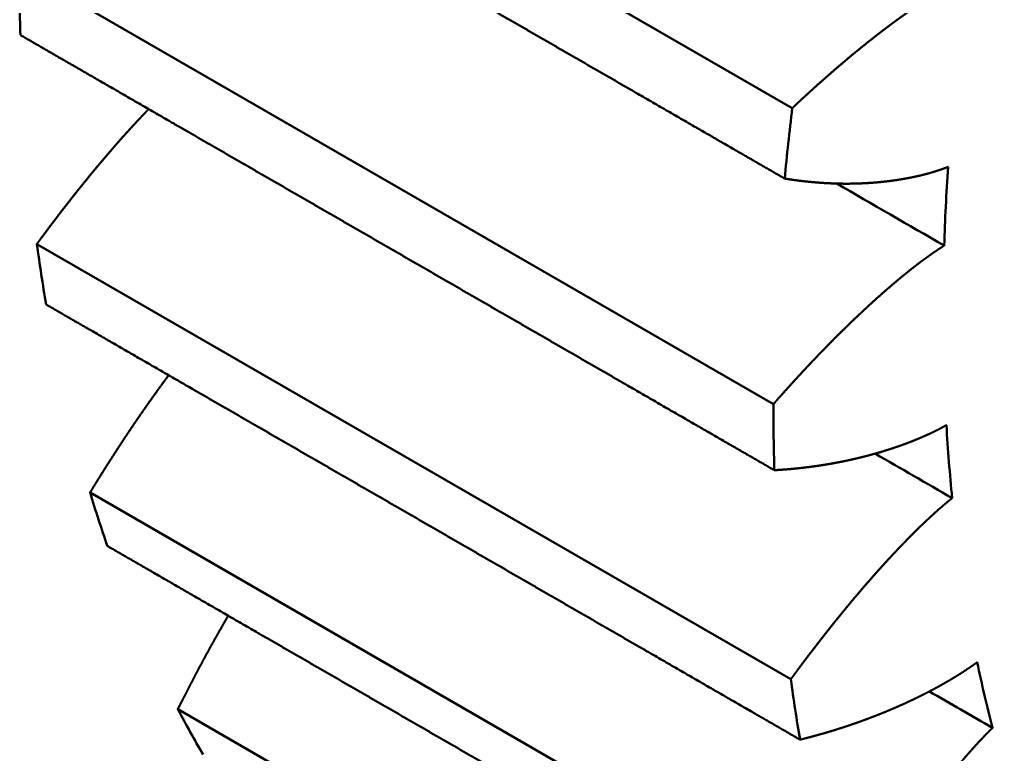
# Model space of a CAD drawing. Header units: inches. Extents: x 0.5 to 16.8, y 0.4 to 9.6.
# Drawn here: x 9.3608 to 9.4506, y 1.7788 to 1.8467 of the extents above; entities that cross this region are included whole.
import ezdxf

# ---------------------------------------------------------------- set-up
doc = ezdxf.new("R2010")
doc.units = ezdxf.units.IN
doc.header["$LTSCALE"] = 0.75
doc.header["$MEASUREMENT"] = 0
doc.layers.add('Visible', color=7, linetype='Continuous', lineweight=50)

msp = doc.modelspace()

# ---------------------------------------------------------------- linework, layer by layer
at = {"layer": 'Visible', "extrusion": (0, 0.8164965809277261, 0.5773502691896258)}
for p, q in [((9.432142910771066, 1.838526062718984, 0.6107873819669294), (9.362545786638297, 1.878707981072012, 0.5539615680700081)), ((9.43040928250139, 1.81120333732315, 0.5935905498909051), (9.36081215836862, 1.851385255676178, 0.5367647359939838)), ((9.432013159927923, 1.785796556082232, 0.5736609019349999), (9.362416035795153, 1.825978474435033, 0.5168350880385333)), ((9.43692035918821, 1.762847220428512, 0.5514232039436138), (9.36732323505544, 1.80302913878154, 0.4945973900466925)), ((9.445026291849448, 1.742844455608065, 0.5273514138416431), (9.375429167716678, 1.783026373960638, 0.4705255999447218))]:
    msp.add_line(p, q, dxfattribs=at)
at = {"layer": 'Visible', "extrusion": (0.7071067811865475, -0.4082482904638631, 0.577350269189626)}
for centre, radius, start, end in [((6.439900068802633, -3.864729084378323, 6.173170153794048), 0.221456692913201, 134.8369710462793, 136.7869133350875), ((6.439900068802277, -3.864729084378047, 6.27159535064458), 0.1993110236218092, 130.3808512903201, 132.8709400678122), ((6.439900068802209, -3.864729084378161, 6.173170153793819), 0.2214566929131352, 143.2090640695958, 145.1590063583701), ((6.439900068802277, -3.864729084378047, 6.27159535064458), 0.1993110236218059, 138.7529443135922, 141.2430330910825), ((6.439900068802633, -3.864729084378323, 6.173170153794048), 0.2214566929133772, 151.5811570928672, 153.5310993815983), ((6.4399000688027, -3.86472908437858, 6.271595350644545), 0.1993110236219142, 147.1250373368637, 149.6151261143262), ((6.439900068802012, -3.864729084378227, 6.173170153793912), 0.221456692912847, 159.9532501161111, 161.9031924047998)]:
    msp.add_arc(centre, radius, start, end, dxfattribs=at)
at = {"layer": 'Visible', "extrusion": (-0.7071067811865475, 0.4082482904638631, -0.577350269189626)}
for radius, start, end in [(0.2214566929135387, 51.58517968813879, 53.53512197694761), (0.2214566929132011, 43.21308666491253, 45.16302895372068), (0.2214566929134648, 34.84099364162987, 36.79093593040414)]:
    msp.add_arc((-6.4399000688027, -3.86472908437858, -6.271595350644545), radius, start, end, dxfattribs=at)
at = {"layer": 'Visible'}
for points, degree in [([(9.361844656158386, 1.872203185874469, 0.5502206892351751), (9.363236598641155, 1.871399547507281, 0.5513572055133409), (9.366020483606466, 1.869792270773132, 0.5536302380692177), (9.370196311054318, 1.867381355672251, 0.5570397869028056), (9.375764080985167, 1.864166802203954, 0.5615858520145594), (9.382723793398103, 1.860148610368697, 0.5672684334040241), (9.389683505811494, 1.856130418533439, 0.5729510147939436), (9.396643218224884, 1.852112226697955, 0.5786335961834084), (9.40360293063782, 1.848094034862925, 0.5843161775733279), (9.410562643051211, 1.84407584302744, 0.5899987589627926), (9.417522355464602, 1.840057651192183, 0.5956813403527121), (9.423090125394996, 1.836843097724113, 0.6002274054640111), (9.427265952842848, 1.834432182622777, 0.603636954297599), (9.430049837808387, 1.832824905888629, 0.6059099868539306), (9.431441780291156, 1.832021267521668, 0.6070465031320964)], 5), ([(9.44842847417954, 1.850751863854157, 0.5994866685923625), (9.448357987176454, 1.850719232021675, 0.5995499229975394), (9.448216924862212, 1.850653209160555, 0.5996760031312078), (9.448005066464933, 1.850551897279729, 0.5998638372989262), (9.447722058327603, 1.850412255947731, 0.6001117087303101), (9.447367416523779, 1.85023011483986, 0.6004172612483671), (9.447011903913793, 1.850040447359788, 0.6007185583330283), (9.446655545332764, 1.849843407130265, 0.6010156781949263), (9.446298385381628, 1.849639277216966, 0.6013087663673105), (9.445940493297261, 1.849428503130866, 0.6015980530769411), (9.445581952332535, 1.84921162182718, 0.6018838160434825), (9.445222849880569, 1.848989195737431, 0.6021663459337105), (9.444863267593067, 1.84876174684041, 0.6024459118384584), (9.444503270989802, 1.848529687334803, 0.6027227249824136), (9.4441429007959, 1.848293261957451, 0.6029969085416269), (9.443782180481552, 1.848052598704953, 0.6032685242789739), (9.443421122459998, 1.847807750640641, 0.6035375945120904), (9.443059734608145, 1.847558739908209, 0.6038041252531912), (9.44269802701979, 1.847305603392215, 0.6040681302197299), (9.44233601756969, 1.847048430375935, 0.6043296506536535), (9.441973728713496, 1.846787340978381, 0.6045887439886428), (9.44161118521561, 1.846522470923674, 0.6048454758661137), (9.441248411613973, 1.846253954583972, 0.6050999112494537), (9.440885429637323, 1.845981907804344, 0.605352105440943), (9.440522256158378, 1.845706414282176, 0.6056020969590463), (9.440158904745434, 1.84542753552455, 0.6058499126784227), (9.43979538680674, 1.845145318191953, 0.6060955716202443), (9.439431712851505, 1.844859802309429, 0.6063390892145435), (9.439067893796167, 1.844571029771942, 0.6065804817171738), (9.438703941998032, 1.844279051250169, 0.6068197698227777), (9.438339870510621, 1.843983921876543, 0.6070569765283835), (9.437975692543663, 1.843685698329409, 0.6072921257332382), (9.437611420868283, 1.8433844355975, 0.6075252406785694), (9.437247067204456, 1.843080183822394, 0.6077563424664731), (9.436882641753758, 1.842772985793772, 0.6079854488589262), (9.43651815383419, 1.842462879048526, 0.6082125749867373), (9.436153612405182, 1.842149897584022, 0.608437733916162), (9.43578902661648, 1.841834073782366, 0.6086609373396641), (9.43542440639408, 1.841515440474495, 0.6088821963144255), (9.435059762890209, 1.841194032739622, 0.6091015219867586), (9.4346951076127, 1.840869886204928, 0.6093189254538629), (9.434330451668988, 1.840543035742485, 0.609534417773375), (9.433965804972335, 1.840213514133666, 0.6097480099811037), (9.43360117543762, 1.839881350846326, 0.6099597132197232), (9.433236568246006, 1.839546570900438, 0.6101695388383632), (9.432871986455897, 1.839209194406749, 0.6103774973098552), (9.432580342523583, 1.838937227790439, 0.6105423772810354), (9.432361621869635, 1.838732095114665, 0.6106652035741718), (9.432215813560791, 1.838594825871951, 0.6107467175406782), (9.432142910771066, 1.838526062718984, 0.6107873819669294)], 5), ([(9.360887674532254, 1.845275984968112, 0.5323523412139366), (9.362279617015023, 1.844472346600696, 0.5334888574921024), (9.365063501980334, 1.842865069866775, 0.5357618900479793), (9.369239329428186, 1.840454154765666, 0.5391714388820219), (9.374807099359035, 1.83723960129737, 0.5437175039937756), (9.381766811771971, 1.83322140946234, 0.5494000853827856), (9.388726524185362, 1.829203217626855, 0.5550826667727051), (9.395686236598753, 1.82518502579137, 0.5607652481626246), (9.402645949011688, 1.82116683395634, 0.5664478295520894), (9.40960566142508, 1.817148642120856, 0.5721304109415541), (9.41656537383847, 1.813130450285598, 0.5778129923314737), (9.422133143768864, 1.809915896817529, 0.5823590574432274), (9.426308971216717, 1.80750498171642, 0.5857686062768153), (9.429092856182255, 1.805897704982044, 0.5880416388331469), (9.430484798665024, 1.805094066615084, 0.5891781551108579)], 5), ([(9.431441780291156, 1.832021267521668, 0.6070465031320964), (9.4315061338466, 1.832010714460694, 0.6069602243032932), (9.431634902020281, 1.831989892456022, 0.6067877927625887), (9.431828237466565, 1.831959511798914, 0.6065295237976898), (9.43208638472925, 1.831920710329086, 0.6061859224796535), (9.432409681479388, 1.831875061500114, 0.6057576878461077), (9.432733592624576, 1.831832280554636, 0.6053307286360905), (9.43305811935534, 1.831792386811685, 0.6049050570500185), (9.433383261647354, 1.831755403083889, 0.6044806892509769), (9.433709017483356, 1.831721354627007, 0.6040576455661721), (9.43403538340613, 1.831690268550801, 0.6036359494014505), (9.434362355121724, 1.831662173196491, 0.603215626054407), (9.434689928067659, 1.83163709737687, 0.6027967014861133), (9.435018097947935, 1.831615069617783, 0.6023792011310434), (9.435346861301927, 1.831596117074696, 0.6019631484273305), (9.435676215418429, 1.831580267097934, 0.6015485660363993), (9.436006158159902, 1.831567548979365, 0.6011354772876984), (9.436336687794896, 1.831557995570392, 0.6007239075324833), (9.436667802810693, 1.831551644691672, 0.6003138853652672), (9.436999501692302, 1.831548540872291, 0.599905444129945), (9.437331782865616, 1.831548733017598, 0.5994986203336339), (9.437664644660348, 1.831552271494502, 0.5990934516389643), (9.437998085225676, 1.831559205115127, 0.5986899748263568), (9.438332102467488, 1.831569578421522, 0.5982882239586615), (9.438666693887857, 1.831583427618853, 0.5978882276940567), (9.439001857011366, 1.831600787226535, 0.5974900134733616), (9.439337589878736, 1.831621698235267, 0.5970936126818742), (9.439673891515444, 1.831646215984392, 0.5966990656438611), (9.440010762339401, 1.831674417192971, 0.5963064260959072), (9.440348204709611, 1.831706409491517, 0.5959157672546098), (9.440686222092612, 1.831742318315946, 0.5955271735710994), (9.441024818011105, 1.831782270381836, 0.5951407303332417), (9.441363994992575, 1.831826377356265, 0.5947565134056276), (9.441703753619553, 1.831874721189706, 0.5943745800223041), (9.442044091162874, 1.831927333327485, 0.5939949557614455), (9.442385003993198, 1.831984231034767, 0.59361765727499), (9.442726490495719, 1.832045461424968, 0.5932427198563346), (9.443068553865718, 1.832111143895645, 0.5928702240189523), (9.443411204762018, 1.832181510432974, 0.5925003207466943), (9.44375446450454, 1.832256954491186, 0.5921332621423971), (9.4440983615325, 1.832337975480641, 0.5917693665123807), (9.444442927134563, 1.832425112040482, 0.5914089764110031), (9.444788191379534, 1.832518878569772, 0.5910524187461306), (9.445134179038181, 1.832619701721569, 0.5906999648700548), (9.445480905181515, 1.832727852038033, 0.5903517876263322), (9.445828377297634, 1.832843475785239, 0.5900079812699914), (9.446106953676694, 1.832942001120273, 0.5897364642110006), (9.446316222532008, 1.833019288312698, 0.5895348135513814), (9.446455884569335, 1.833072319986059, 0.5894012622438822), (9.446525752954361, 1.833099212542265, 0.5893347072060351)], 5), ([(9.436240806876416, 1.831561238979248, 0.5765337080288191), (9.439548968324292, 1.829651271076727, 0.5792348105405836), (9.442857129772396, 1.827741303174207, 0.5819359130518933), (9.446165291220499, 1.825831335271687, 0.584637015563203)], 3), ([(9.446165291220499, 1.825831335271687, 0.584637015563203), (9.446094538564925, 1.825786613450646, 0.5846920464123286), (9.445953035187589, 1.825696455415255, 0.5848016005897989), (9.445740785924276, 1.825559075178035, 0.584964409289114), (9.445457798520241, 1.825371611729906, 0.5851784399851567), (9.445104084830522, 1.825130141088948, 0.5854409034850505), (9.444750395251962, 1.824881589199776, 0.5856983302564913), (9.444396736792218, 1.824626102083585, 0.5859508149687827), (9.44404312113102, 1.824363948555174, 0.5861985333986013), (9.443689565630851, 1.824095551495247, 0.5864417633029007), (9.443336091012501, 1.82382142054189, 0.5866808396731358), (9.442982719178875, 1.823542089554394, 0.5869161131786313), (9.44262947103903, 1.823258054108237, 0.5871479086358704), (9.442276364207377, 1.822969705770674, 0.5873764813522939), (9.4419234110801, 1.82267727741214, 0.5876019808097226), (9.441570620446559, 1.822380891279408, 0.5878244826840273), (9.441217998800543, 1.822080598615912, 0.5880440152577648), (9.440865551715891, 1.821776421372988, 0.5882605872261593), (9.440513285263027, 1.821468395477496, 0.5884742165580974), (9.440161207168789, 1.821156606518571, 0.5886849543112476), (9.439809326139088, 1.820841169310143, 0.5888928710087384), (9.439457651362094, 1.820522213452023, 0.5890980470380782), (9.439106191957993, 1.820199867260044, 0.5893005619623182), (9.438754956397819, 1.819874241477464, 0.5895004837138913), (9.438403952049388, 1.819545416362416, 0.5896978600212606), (9.438053185568155, 1.819213451139831, 0.5898927246103085), (9.437702663187796, 1.818878390973623, 0.5900851017822788), (9.437352391023982, 1.818540274757879, 0.5902750115496929), (9.437002375388833, 1.818199143184302, 0.5904624749546201), (9.436652623017611, 1.817855045292163, 0.5906475184242481), (9.43630314082407, 1.817508034355797, 0.5908301711629065), (9.435953935691263, 1.817158165099727, 0.5910104634344862), (9.435605014251, 1.816805490607294, 0.5911884246543195), (9.435256382628271, 1.816450059298859, 0.5913640815570034), (9.43490804626322, 1.816091912535967, 0.5915374567293838), (9.434560010320187, 1.815731086681808, 0.5917085695568858), (9.434212280027626, 1.815367614778779, 0.5918774370024948), (9.433864861021906, 1.815001528429775, 0.5920440745076121), (9.433517759704959, 1.814632859811809, 0.5922084969856769), (9.433170983498943, 1.814261643419513, 0.5923707197371186), (9.432824540135247, 1.813887914326187, 0.5925307580932895), (9.432478437013973, 1.813511706827512, 0.5926886272432057), (9.432132680530007, 1.813133053051843, 0.5928443420712028), (9.431787275375886, 1.812751981671681, 0.5929979171055493), (9.431442223898788, 1.812368516707693, 0.5931493664561458), (9.43109752681153, 1.811982677234255, 0.5932987027381387), (9.430822052415582, 1.811672117127273, 0.5934164894333662), (9.430615605659117, 1.811438138536914, 0.5935038861921385), (9.430478045115937, 1.811281682739491, 0.5935617318064033), (9.43040928250139, 1.81120333732315, 0.5935905498909051)], 5), ([(9.363266589106846, 1.820394936715275, 0.5118452198471459), (9.364658531589615, 1.819591298348087, 0.5129817361253117), (9.367442416554926, 1.817984021614166, 0.5152547686811886), (9.371618244002779, 1.815573106512829, 0.5186643175147765), (9.377186013933628, 1.812358553044533, 0.5232103826265302), (9.384145726346564, 1.808340361209503, 0.528892964015995), (9.391105438759954, 1.804322169374018, 0.5345755454059145), (9.398065151173345, 1.800303977538761, 0.5402581267953792), (9.40502486358628, 1.796285785703503, 0.5459407081852987), (9.411984575999671, 1.792267593868246, 0.5516232895747635), (9.418944288413062, 1.788249402032989, 0.557305870964683), (9.424512058343456, 1.785034848564692, 0.5618519360759819), (9.428687885791309, 1.78262393346381, 0.5652614849095698), (9.431471770756847, 1.781016656729435, 0.5675345174659014), (9.432863713239616, 1.780213018362474, 0.5686710337440672)], 5), ([(9.430484798665024, 1.805094066615084, 0.5891781551108579), (9.430554482085885, 1.805097918645288, 0.5890955344952999), (9.430693877958905, 1.805105895943598, 0.5889304509159956), (9.43090305886199, 1.805118681604654, 0.5886832985061119), (9.431182141059939, 1.80513736989883, 0.5883547086355065), (9.431531284805946, 1.805163473928815, 0.5879455549593331), (9.431880719503173, 1.805192335615857, 0.5875379949002308), (9.432230443981783, 1.805223972917247, 0.587132042589019), (9.432580455338215, 1.805258406736812, 0.5867277163624749), (9.432930748246012, 1.805295659798503, 0.586325038812447), (9.433281315614298, 1.805335756222576, 0.5859240356799091), (9.433632149308782, 1.805378721083571, 0.5855247346562464), (9.43398324085047, 1.805424579829378, 0.5851271641217863), (9.434334582078922, 1.805473357703704, 0.5847313519197996), (9.434686165895076, 1.805525078867277, 0.5843373238294589), (9.435037985969988, 1.805579767819154, 0.5839451049259878), (9.43539003633919, 1.805637450956283, 0.5835547211790981), (9.435742311022526, 1.80569815802528, 0.5831662009477441), (9.436094803643758, 1.805761923372756, 0.5827795763270842), (9.436447506978542, 1.805828787491919, 0.5823948847987594), (9.43680041318908, 1.805898794876839, 0.5820121674241818), (9.437153514149035, 1.805971991339447, 0.5816314665489699), (9.437506801738895, 1.806048421229434, 0.5812528234791898), (9.437860268116996, 1.806128124931547, 0.5808762763731465), (9.43821390606536, 1.806211135104149, 0.580501857165018), (9.438567708602708, 1.806297482865148, 0.5801295964101882), (9.438921668477864, 1.806387205373312, 0.5797595292624464), (9.439275777678635, 1.806480353144025, 0.5793917012547354), (9.439630026975014, 1.806576996581725, 0.5790261734764499), (9.439984405300951, 1.806677234830431, 0.578663029584277), (9.440338900521287, 1.806781183585144, 0.5783023662506821), (9.440693500399906, 1.806888959727303, 0.5779442811085573), (9.441048193541068, 1.807000666135764, 0.5775888608623063), (9.441402970229323, 1.807116378043474, 0.5772361706071933), (9.441757823601169, 1.807236123698431, 0.5768862387240006), (9.442112747625291, 1.807359918161637, 0.5765390832507364), (9.442467734644882, 1.807487804275297, 0.5761947438572861), (9.442822772998401, 1.807619892144203, 0.5758533126827388), (9.443177844755613, 1.807756396633749, 0.5755149636188435), (9.443532922948638, 1.807897682841713, 0.5751799878589736), (9.443887974811336, 1.808044214475785, 0.5748487534228843), (9.444242965657399, 1.808196491797389, 0.5745216565314877), (9.444597862561071, 1.808354992594332, 0.5741990753576829), (9.444952638034469, 1.808520113118675, 0.5738813237585418), (9.445307273970688, 1.808692104500324, 0.5735686014868406), (9.44566175988098, 1.808871102372677, 0.5732610172954082), (9.445945224613073, 1.809019949885169, 0.573019096403641), (9.44615775278658, 1.809134766256648, 0.572839991048113), (9.446299406982238, 1.809212723034534, 0.5727216245650197), (9.44637022626694, 1.809252054556055, 0.5726627005942646)], 5), ([(9.43978934242796, 1.806622515605568, 0.5614364437883523), (9.442160828947411, 1.805253337225167, 0.5633727544231988), (9.444532315466635, 1.803884158844994, 0.5653090650580452), (9.44690380198654, 1.802514980464366, 0.5672453756928917)], 3), ([(9.44690380198654, 1.802514980464366, 0.5672453756928917), (9.446834291648205, 1.802459121823176, 0.5672910100993249), (9.446695363107441, 1.802346750175047, 0.5673817033630257), (9.446487246702194, 1.802176229602537, 0.5675160166097157), (9.446210311416738, 1.801944939496252, 0.5676916448778684), (9.445865064634521, 1.80164928585009, 0.56790542540557), (9.445520736366692, 1.801347147003526, 0.5681134952587854), (9.445177315644518, 1.80103865826527, 0.568315963547775), (9.44483478097641, 1.800724068468753, 0.5685130325477985), (9.444493097482567, 1.80040376885222, 0.5687050216229181), (9.444152222907864, 1.800078230874988, 0.5688923158986654), (9.443812113200241, 1.799747948444519, 0.569075318573141), (9.443472728078408, 1.799413380171472, 0.5692544032654041), (9.443134036877613, 1.799074888646373, 0.5694298639241424), (9.44279602340021, 1.79873268990923, 0.5696018731496224), (9.442458681567818, 1.798386897852424, 0.5697705189204498), (9.442122011815176, 1.798037560806279, 0.5699358348788337), (9.441786017295502, 1.797684700062518, 0.5700978322192896), (9.441450699925785, 1.79732834982542, 0.5702565327787852), (9.441116057121011, 1.79696859016417, 0.5704119963420453), (9.440782083650678, 1.796605528140617, 0.5705643050182516), (9.440448772932317, 1.796239284469948, 0.5707135522279714), (9.440116118472364, 1.795869978675455, 0.5708598304395309), (9.43978411530475, 1.795497714037538, 0.5710032187666911), (9.439452761135048, 1.795122565665906, 0.5711437731288243), (9.439122055564443, 1.794744589240736, 0.5712815333877188), (9.438791999518347, 1.794363827466896, 0.5714165286049138), (9.438462594589058, 1.793980317278056, 0.5715487829475023), (9.43813384234932, 1.793594097295454, 0.5716783217981174), (9.437805743770245, 1.793205213882175, 0.5718051767512407), (9.4374782994762, 1.792813717319177, 0.5719293825968634), (9.43715150987919, 1.792419659209827, 0.5720509753186889), (9.43682537532823, 1.792023089601116, 0.5721699898776933), (9.436499896224408, 1.791624054160366, 0.5722864580748137), (9.436175073130247, 1.791222591939913, 0.572400406835186), (9.435850906945465, 1.79081873735322, 0.5725118593904881), (9.435527399057268, 1.790412521784674, 0.5726208362343641), (9.435204551466772, 1.790003975383115, 0.5727273562338269), (9.434882366917694, 1.789593128986553, 0.5728314378352479), (9.434560848942514, 1.789180015770171, 0.5729331001693936), (9.434240001330867, 1.788764669504872, 0.5730323624748053), (9.433919827619096, 1.788347123179165, 0.5731292437485536), (9.43360033054751, 1.787927407584903, 0.5732237624051777), (9.433281511484669, 1.787505549986463, 0.5733159360488571), (9.432963369895337, 1.787081572894294, 0.5734057812524043), (9.432645904131054, 1.786655493940088, 0.573493312501796), (9.43239247052998, 1.78631295939158, 0.5735614955019628), (9.432202697724964, 1.786055121734307, 0.5736116000157381), (9.432076316812076, 1.785882813965827, 0.5736445443990306), (9.432013159927923, 1.785796556082232, 0.5736609019349999)], 5), ([(9.368930697447698, 1.798090337462099, 0.489136398822211), (9.370322639930468, 1.797286699094911, 0.4902729151003768), (9.373106524895778, 1.79567942236099, 0.492545947655799), (9.37728235234363, 1.793268507259654, 0.4959554964898416), (9.38285012227448, 1.790053953791357, 0.5005015616015953), (9.389809834687416, 1.786035761956327, 0.5061841429910601), (9.396769547100806, 1.782017570120843, 0.5118667243809796), (9.403729259514197, 1.777999378285585, 0.5175493057708991), (9.410688971927133, 1.773981186450328, 0.5232318871599091), (9.417648684340524, 1.769962994615071, 0.5289144685498286), (9.424608396753914, 1.765944802779813, 0.5345970499397481), (9.430176166684308, 1.762730249311517, 0.5391431150515018), (9.434351994132161, 1.760319334210635, 0.5425526638850897), (9.4371358790977, 1.758712057476259, 0.5448256964409666), (9.438527821580468, 1.757908419109299, 0.5459622127186776)], 5), ([(9.432863713239616, 1.780213018362474, 0.5686710337440672), (9.432937241344465, 1.780231193383997, 0.5685938322553739), (9.433084293935966, 1.78026779996344, 0.5684396151082183), (9.43330486196783, 1.780323479438039, 0.5682088468770417), (9.433598930949078, 1.780399259188243, 0.5679022717763473), (9.433966480297162, 1.780496559714493, 0.5675209194582749), (9.434333990953295, 1.780596448897541, 0.5671414449861913), (9.434701459409329, 1.78069894294913, 0.5667638641175472), (9.435068879946133, 1.780804060419086, 0.5663881969753675), (9.435436244040151, 1.78091182101457, 0.5660144679322912), (9.435803541119416, 1.781022245353824, 0.5656427045182681), (9.436170759381643, 1.781135354707658, 0.5652729362263926), (9.43653788661209, 1.781251170619953, 0.5649051932505245), (9.436904910960497, 1.781369714511584, 0.5645395052511049), (9.43727182183989, 1.781491007035584, 0.5641758997999204), (9.437638609439094, 1.781615069315649, 0.5638144038484825), (9.438005264094276, 1.781741924293101, 0.5634550454547025), (9.438371775702993, 1.781871597974487, 0.5630978553813293), (9.438738133161, 1.782004120499778, 0.5627428685397717), (9.439104323689893, 1.782139527465233, 0.5623901257513353), (9.439470333353942, 1.782277858004136, 0.5620396717540643), (9.439836147745613, 1.782419152397097, 0.5616915526770754), (9.44020175264814, 1.78256344958595, 0.5613458134694156), (9.440567134640563, 1.78271078493708, 0.5610024955735753), (9.440932281938561, 1.782861186867422, 0.5606616335176113), (9.441297183201872, 1.783014682429211, 0.5603232603193646), (9.441661826044996, 1.783171304157122, 0.559987414153511), (9.44202619558678, 1.783331096666416, 0.5596541447926029), (9.44239027314666, 1.783494122546244, 0.55932351937372), (9.442754034470003, 1.783660470340692, 0.5589956302123937), (9.443117452077562, 1.783830243539114, 0.5586705841410549), (9.443480498235889, 1.78400354669634, 0.5583484890580621), (9.443843147867714, 1.784180471710215, 0.5580294406581743), (9.444205381168562, 1.784361085493856, 0.5577135105122579), (9.44456718728566, 1.784545412495163, 0.5574007291984344), (9.44492855791373, 1.784733465250156, 0.5570911157533374), (9.445289479518127, 1.784925281417145, 0.5567847133820578), (9.44564992582946, 1.785120959460755, 0.556481623882064), (9.446009850709519, 1.785320692546065, 0.5561820403499951), (9.446369179477646, 1.785524809633216, 0.5558862868606411), (9.446727818861067, 1.785733728844889, 0.5555947733064386), (9.447085668937238, 1.785947901401187, 0.5553079411283761), (9.447442634488429, 1.786167758297097, 0.5550262117017155), (9.44779863635313, 1.78639365693607, 0.5547499347035227), (9.448153623633747, 1.786625823685654, 0.554479332534811), (9.448507568085692, 1.786864380654379, 0.5542145261329097), (9.448789879612153, 1.787060377917442, 0.554007357532555), (9.449001137435292, 1.787210276356518, 0.5538546148000023), (9.449141764676373, 1.787311496725806, 0.5537539559168181), (9.449212025470164, 1.7873624289291, 0.5537039188766357)], 5), ([(9.444797810640697, 1.784665962258259, 0.5429218743956881), (9.446741295894757, 1.783543890523561, 0.5445087234611492), (9.448684781148817, 1.782421818788862, 0.5460955725261556), (9.450628266403104, 1.781299747054163, 0.547682421591162)], 3), ([(9.450628266403104, 1.781299747054163, 0.547682421591162), (9.450561479874526, 1.781233942122981, 0.5477176869367213), (9.450428087190861, 1.781101751868846, 0.5477875863170993), (9.450228539283447, 1.780901725310741, 0.547890541457491), (9.449963558511175, 1.780631538093303, 0.5480240240854073), (9.44963413697224, 1.780288002785937, 0.5481845652802804), (9.449306508774274, 1.779938716547122, 0.5483388435677625), (9.448980645205669, 1.77958380108862, 0.5484869801744026), (9.448656492063268, 1.779223479959683, 0.5486291995594001), (9.44833396296622, 1.778858104416486, 0.5487658558927251), (9.448012953584797, 1.778488097691934, 0.5488973762221576), (9.44769335485103, 1.778113903215171, 0.5490242076803042), (9.447375066152066, 1.777735932857695, 0.5491467647293575), (9.447058009196784, 1.777354512503734, 0.5492653736905595), (9.446742139539996, 1.776969836760372, 0.5493802266059902), (9.446427436363596, 1.776582008736113, 0.5494914218811573), (9.446113894035765, 1.776191072820666, 0.5495989978021498), (9.44580151322089, 1.775797049190032, 0.5497029678222134), (9.445490291641821, 1.775399969597402, 0.5498033571825545), (9.445180216457405, 1.774999906886933, 0.5499002331189331), (9.444871268610772, 1.774596958084658, 0.5499936875789899), (9.444563425890241, 1.774191232449539, 0.5500838250241031), (9.444256666326968, 1.773782838163697, 0.5501707488574539), (9.443950971623284, 1.773371868845743, 0.5502545476865635), (9.44364632987072, 1.772958392853297, 0.5503352844320943), (9.443342733625517, 1.772542461137391, 0.5504130042395445), (9.443040178485493, 1.77212411303185, 0.5504877403127466), (9.442738661485468, 1.771703382723672, 0.5505595204590463), (9.442438179424247, 1.771280305940763, 0.5506283738600359), (9.44213872748833, 1.770854925380718, 0.5506943366044652), (9.441840300001335, 1.770427287260645, 0.5507574483240205), (9.441542890892382, 1.769997438962491, 0.5508177499582416), (9.4412464942227, 1.769565426430745, 0.5508752812688726), (9.44095110465992, 1.769131291605163, 0.5509300784415245), (9.44065671787644, 1.768695070397143, 0.5509821721702792), (9.440363330489166, 1.768256794537592, 0.5510315890355741), (9.44007094001427, 1.767816493082591, 0.5510783526256091), (9.439779544775323, 1.76737419408596, 0.5511224848305574), (9.439489143797804, 1.766929926388457, 0.5511640072368209), (9.439199736651293, 1.766483721138911, 0.5512029423975946), (9.438911323102051, 1.766035610085964, 0.5512393130475175), (9.438623902746262, 1.765585624208825, 0.5512731415897179), (9.438337474612585, 1.765133792304368, 0.5513044495746726), (9.438052036716048, 1.764680139650409, 0.5513332573063963), (9.437767585649912, 1.764224686765601, 0.551359583467729), (9.437484117440139, 1.763767449463785, 0.5513834441076142), (9.437258126130931, 1.763400241003183, 0.5514005702111717), (9.4370890719556, 1.763124039640843, 0.5514123145885605), (9.436976564262299, 1.762939552342004, 0.5514196555895978), (9.43692035918821, 1.762847220428512, 0.5514232039436138)], 5)]:
    msp.add_open_spline(points, degree=degree, dxfattribs=at)
for points, knots in [([(9.37273437618433, 1.838436288580169, 0.513006758425945), (9.372692486172813, 1.838392887185364, 0.5130273735821902), (9.372583279875702, 1.838279527098393, 0.5130809657475766), (9.37240688756356, 1.838095525666176, 0.5131668926674138), (9.372163541332387, 1.837839676385101, 0.5132840169544579), (9.371853575793015, 1.837510268178221, 0.5134307188818639), (9.371518932988241, 1.83715050851697, 0.513586182445124), (9.371184959517908, 1.836787446493418, 0.5137384911213303), (9.370851648799547, 1.836421202822976, 0.5138877383310501), (9.370518994339594, 1.836051897028028, 0.5140340165426096), (9.37018699117198, 1.835679632390338, 0.5141774048702246), (9.369855637002278, 1.835304484018707, 0.5143179592319029), (9.369524931431673, 1.834926507593536, 0.5144557194907975), (9.369194875385578, 1.834545745819696, 0.5145907147084472), (9.368865470456289, 1.834162235630629, 0.514722969050581), (9.36853671821655, 1.833776015648027, 0.5148525079016508), (9.368208619637475, 1.833387132234748, 0.5149793628547741), (9.367881175343431, 1.83299563567175, 0.5151035686999421), (9.36755438574642, 1.832601577562627, 0.5152251614217676), (9.36722825119546, 1.832205007954144, 0.5153441759812267), (9.366902772091638, 1.831805972513166, 0.5154606441783471), (9.366577948997477, 1.831404510292714, 0.5155745929382647), (9.366253782812695, 1.831000655706248, 0.5156860454935668), (9.365930274924498, 1.830594440137475, 0.5157950223374428), (9.365607427334002, 1.830185893736143, 0.5159015423373603), (9.365285242784925, 1.829775047339353, 0.5160056239383266), (9.364963724809744, 1.829361934122971, 0.516107286272927), (9.364642877198552, 1.828946587857672, 0.5162065485783387), (9.364322703486327, 1.828529041531738, 0.516303429852087), (9.36400320641474, 1.828109325937703, 0.5163979485087111), (9.3636843873519, 1.827687468339491, 0.5164901221523905), (9.363366245762567, 1.827263491246867, 0.516579967355483), (9.363048779998056, 1.826837412293116, 0.51666749860442), (9.36279534639721, 1.826494877744608, 0.5167356816054962), (9.362605573592194, 1.82623704008688, 0.5167857861188168), (9.362479192679306, 1.826064732318628, 0.516818730502564), (9.362416035795153, 1.825978474435033, 0.5168350880385333)], [0.2972894976785794, 0.2972894976785794, 0.2972894976785794, 0.2972894976785794, 0.2972894976785794, 0.2972894976785794, 0.3111111111111111, 0.3333333333333333, 0.3555555555555555, 0.3777777777777777, 0.3999999999999999, 0.4222222222222221, 0.4444444444444443, 0.4666666666666665, 0.4888888888888887, 0.5111111111111108, 0.5333333333333331, 0.5555555555555554, 0.5777777777777776, 0.5999999999999999, 0.6222222222222221, 0.6444444444444444, 0.6666666666666666, 0.6888888888888889, 0.7111111111111111, 0.7333333333333334, 0.7555555555555556, 0.7777777777777779, 0.8000000000000002, 0.8222222222222224, 0.8444444444444447, 0.8666666666666669, 0.8888888888888892, 0.9111111111111114, 0.9333333333333337, 0.9555555555555559, 0.9777777777777782, 1, 1, 1, 1, 1, 1]), ([(9.374583089744423, 1.813861352025924, 0.4933654516898969), (9.374537234469248, 1.813799856444348, 0.4933781287604688), (9.374430256487361, 1.813656129280389, 0.4934075190426483), (9.374262380628355, 1.813429631337158, 0.4934529659080908), (9.374033987248826, 1.813119461632368, 0.4935133664271234), (9.373745609492747, 1.812724379489964, 0.4935871903426232), (9.373443054352723, 1.812306031384651, 0.49366192641628), (9.373141537352698, 1.811885301076472, 0.4937337065625798), (9.372841055291477, 1.811462224293336, 0.4938025599631146), (9.372541603355561, 1.811036843733746, 0.4938685227075439), (9.372243175868565, 1.810609205613446, 0.4939316344270992), (9.371945766759612, 1.810179357315292, 0.493991936061775), (9.37164937008993, 1.809747344783773, 0.4940494673719513), (9.37135398052715, 1.809313209957963, 0.4941042645446032), (9.37105959374367, 1.808876988749944, 0.4941563582738127), (9.370766206356397, 1.808438712890165, 0.4942057751391076), (9.3704738158815, 1.807998411435392, 0.4942525387286878), (9.370182420642553, 1.80755611243876, 0.4942966709336361), (9.369892019665034, 1.80711184474103, 0.4943381933398996), (9.369602612518523, 1.806665639491484, 0.4943771285006733), (9.369314198969736, 1.806217528438538, 0.4944134991510509), (9.369026778613492, 1.805767542561625, 0.4944473276932513), (9.368740350479815, 1.805315710657169, 0.494478635678206), (9.368454912583278, 1.804862058003437, 0.4945074434094749), (9.368170461517142, 1.804406605118174, 0.4945337695708076), (9.367886993307142, 1.803949367816813, 0.4945576302102381), (9.367661001998162, 1.80358215935621, 0.4945747563142504), (9.367491947822831, 1.803305957993416, 0.494586500692094), (9.367379440129529, 1.803121470695032, 0.4945938416931313), (9.36732323505544, 1.80302913878154, 0.4945973900466925)], [0.4500141551170162, 0.4500141551170162, 0.4500141551170162, 0.4500141551170162, 0.4500141551170162, 0.4500141551170162, 0.4666666666666665, 0.4888888888888887, 0.5111111111111108, 0.5333333333333331, 0.5555555555555554, 0.5777777777777776, 0.5999999999999999, 0.6222222222222221, 0.6444444444444444, 0.6666666666666666, 0.6888888888888889, 0.7111111111111111, 0.7333333333333334, 0.7555555555555556, 0.7777777777777779, 0.8000000000000002, 0.8222222222222224, 0.8444444444444447, 0.8666666666666669, 0.8888888888888892, 0.9111111111111114, 0.9333333333333337, 0.9555555555555559, 0.9777777777777782, 1, 1, 1, 1, 1, 1]), ([(9.380075401548314, 1.791655939549628, 0.4709371732346881), (9.380052784692229, 1.791617184240522, 0.470937468971897), (9.379977344721969, 1.791487784160836, 0.4709383640142732), (9.379849307544877, 1.791267433090979, 0.4709393651546634), (9.379669103123437, 1.790955553136428, 0.4709395371646679), (9.379437359935768, 1.790551313406922, 0.470937522791246), (9.379177018328168, 1.790093065549172, 0.4709323446727467), (9.378918014021796, 1.789633084168827, 0.4709243029151366), (9.378660337892601, 1.789171401271233, 0.4709134313252434), (9.37840398234562, 1.788708045227168, 0.470899759265194), (9.37814894107942, 1.788243042147542, 0.4708833129170671), (9.377895208775502, 1.787776417390887, 0.4708641167253518), (9.377642780762475, 1.787308197186803, 0.47084219495855), (9.377391652655437, 1.786838409994289, 0.4708175731102529), (9.377141820202954, 1.786367084863286, 0.4707902769287102), (9.376893279068558, 1.785894250101819, 0.4707603317428948), (9.376646024590631, 1.785419931900378, 0.4707277617794716), (9.376400051473642, 1.784944153009519, 0.4706925896130087), (9.376155353511198, 1.784466931519546, 0.4706548356357416), (9.375911924488722, 1.78398828108925, 0.4706145171176104), (9.375718192084154, 1.783604225127419, 0.4705802213111383), (9.375573459634555, 1.783315546812219, 0.4705533552428278), (9.375477223067495, 1.783122812010106, 0.4705349363994173), (9.375429167716678, 1.783026373960638, 0.4705255999447218)], [0.590492860448931, 0.590492860448931, 0.590492860448931, 0.590492860448931, 0.590492860448931, 0.590492860448931, 0.5999999999999999, 0.6222222222222221, 0.6444444444444444, 0.6666666666666666, 0.6888888888888889, 0.7111111111111111, 0.7333333333333334, 0.7555555555555556, 0.7777777777777779, 0.8000000000000002, 0.8222222222222224, 0.8444444444444447, 0.8666666666666669, 0.8888888888888892, 0.9111111111111114, 0.9333333333333337, 0.9555555555555559, 0.9777777777777782, 1, 1, 1, 1, 1, 1])]:
    msp.add_open_spline(points, degree=5, knots=knots, dxfattribs=at)

doc.saveas('drawing.dxf')
